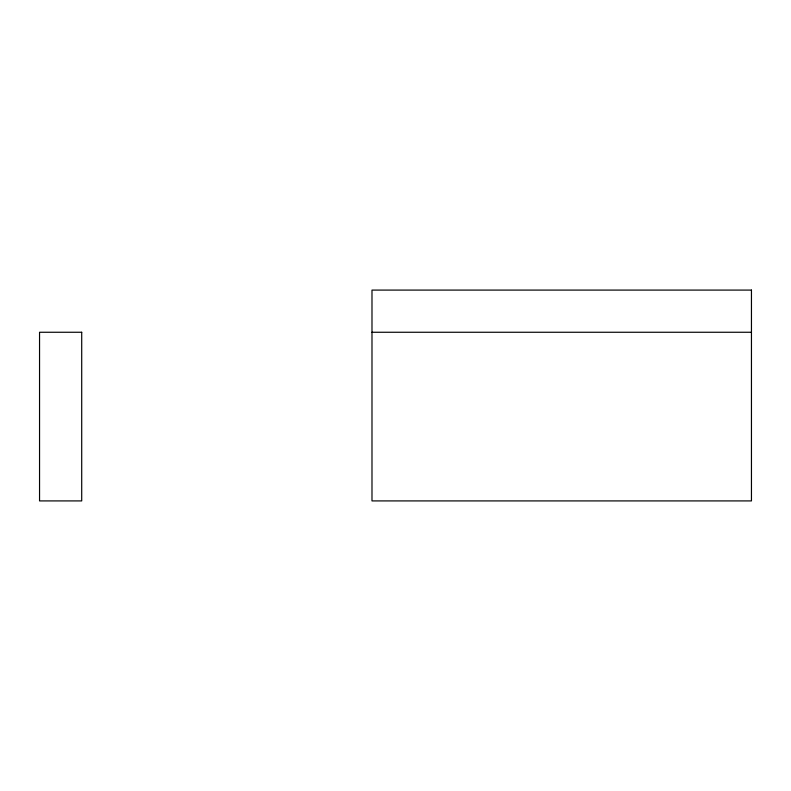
<?xml version="1.0" encoding="UTF-8"?>
<svg xmlns="http://www.w3.org/2000/svg" width="791" height="791" viewBox="0 0 791 791"><rect width="100%" height="100%" fill="white"/><g stroke="black" fill="none" stroke-linecap="round" stroke-linejoin="round"><path stroke-width="1.19" d="M371.988 332.26L751.45 332.26M751.45 290.089L371.988 290.089L371.988 500.911L751.45 500.911L751.45 290.089M81.71 332.26L39.55 332.26L39.55 500.911L81.71 500.911L81.71 332.26"/></g></svg>
